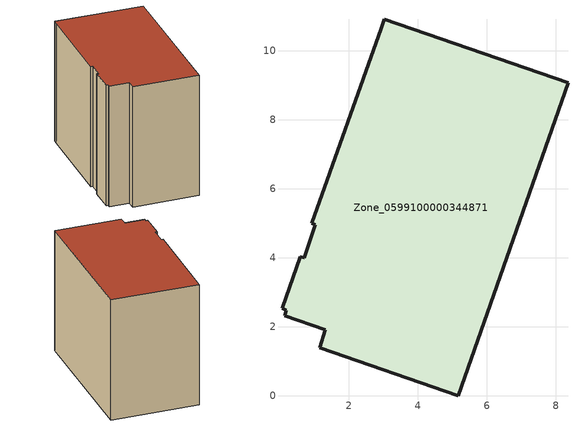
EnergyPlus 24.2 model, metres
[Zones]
Zone_0599100000344871
 floor ground (C_G): 2.94,10.66 3.03,10.92 8.35,9.07 5.17,0 1.15,1.39 1.32,1.92 0.13,2.31 0.19,2.47 0.06,2.53 0.58,4.04 0.7,4 1.02,4.96 0.92,5 z0
 wall outside (C_F): 1.15,1.39 5.17,0 8.35,9.07 3.03,10.92 2.94,10.66 0.92,5 1.02,4.96 0.7,4 0.58,4.04 0.06,2.53 0.19,2.47 0.13,2.31 1.32,1.92 1.15,1.39 z0:8.07
 roof outside (C_R): 3.03,10.92 2.94,10.66 0.92,5 1.02,4.96 0.7,4 0.58,4.04 0.06,2.53 0.19,2.47 0.13,2.31 1.32,1.92 1.15,1.39 5.17,0 8.35,9.07 z8.07
[BUILDING]
Pand.0599100000344871: North Axis=0; Terrain=City; Loads Convergence Tolerance Value=0.04; Temperature Convergence Tolerance Value=0.4; Solar Distribution=FullExterior; Maximum Number of Warmup Days=25; Minimum Number of Warmup Days=1
[Site:Location]
Rotterdam.The.Hague.AP_ZH_NLD Design_Conditions: Latitude=51.96; Longitude=4.45; Time Zone=1; Elevation=-4.5
[SITE:GROUNDTEMPERATURE:BUILDINGSURFACE]
18, 18, 18, 18, 18, 18, 18, 18, 18, 18, 18, 18
[MATERIAL] Thermal Absorptance=0.9; Solar Absorptance=0.7; Visible Absorptance=0.7
Name | Roughness | Thickness | Conductivity | Density | Specific Heat
G.TC.1992-2005 | MediumSmooth | 0.15 | 0.06 | 540 | 1210
F.TC.1992-2005 | Rough | 0.3 | 0.12 | 1920 | 840
R.TC.1992-2005 | MediumRough | 0.2 | 0.08 | 1500 | 1000
[CONSTRUCTION]
C_G: G.TC.1992-2005
C_F: F.TC.1992-2005
C_R: R.TC.1992-2005
[ZONE]
Zone_0599100000344871: Type=1; Multiplier=1; Ceiling Height=Autocalculate; Volume=Autocalculate; Floor Area=autocalculate; Part of Total Floor Area=Yes
[ZONEINFILTRATION:DESIGNFLOWRATE]
Infil_Zone_0599100000344871: Zone or ZoneList or Space or SpaceList=Zone_0599100000344871; Schedule=AlwaysOn; Design Flow Rate Calculation Method=Flow/Area; Flow Rate per Floor Area=0.0015; Constant Term Coefficient=1; Temperature Term Coefficient=0; Velocity Term Coefficient=0; Velocity Squared Term Coefficient=0
[HVACTEMPLATE:ZONE:IDEALLOADSAIRSYSTEM]
Zone_0599100000344871: Maximum Heating Supply Air Temperature=50; Minimum Cooling Supply Air Temperature=13; Maximum Heating Supply Air Humidity Ratio=0.0156; Minimum Cooling Supply Air Humidity Ratio=0.0077; Heating Limit=NoLimit; Cooling Limit=NoLimit; Dehumidification Control Type=ConstantSensibleHeatRatio; Cooling Sensible Heat Ratio=0.7; Dehumidification Setpoint=60; Humidification Control Type=None; Humidification Setpoint=30; Outdoor Air Method=None; Outdoor Air Flow Rate per Person=0.00944; Outdoor Air Flow Rate per Zone Floor Area=0; Outdoor Air Flow Rate per Zone=0; Demand Controlled Ventilation Type=None; Outdoor Air Economizer Type=NoEconomizer; Heat Recovery Type=None; Sensible Heat Recovery Effectiveness=0.7; Latent Heat Recovery Effectiveness=0.65
[ZONECONTROL:THERMOSTAT]
ThermostatControl_Zone_0599100000344871: Zone or ZoneList=Zone_0599100000344871; Control Type Schedule=DualSetpointControlType; Control 1=Thermostat_Zone_0599100000344871; Temperature Difference Between Cutout And Setpoint=0
[THERMOSTATSETPOINT:DUALSETPOINT]
Thermostat_Zone_0599100000344871: Heating Setpoint Temperature Schedule=HeatingSetpoint_Zone_0599100000344871; Cooling Setpoint Temperature Schedule=CoolingSetpoint_Zone_0599100000344871
[SCHEDULE:COMPACT]
HeatingSetpoint_Zone_0599100000344871: Through: 12/31, For: AllDays, Until: 24:00, 21
CoolingSetpoint_Zone_0599100000344871: Through: 12/31, For: AllDays, Until: 24:00, 24
DualSetpointControlType: Through: 12/31, For: AllDays, Until: 24:00, 4
AlwaysOn: Through: 12/31, For: AllDays, Until: 24:00, 1
